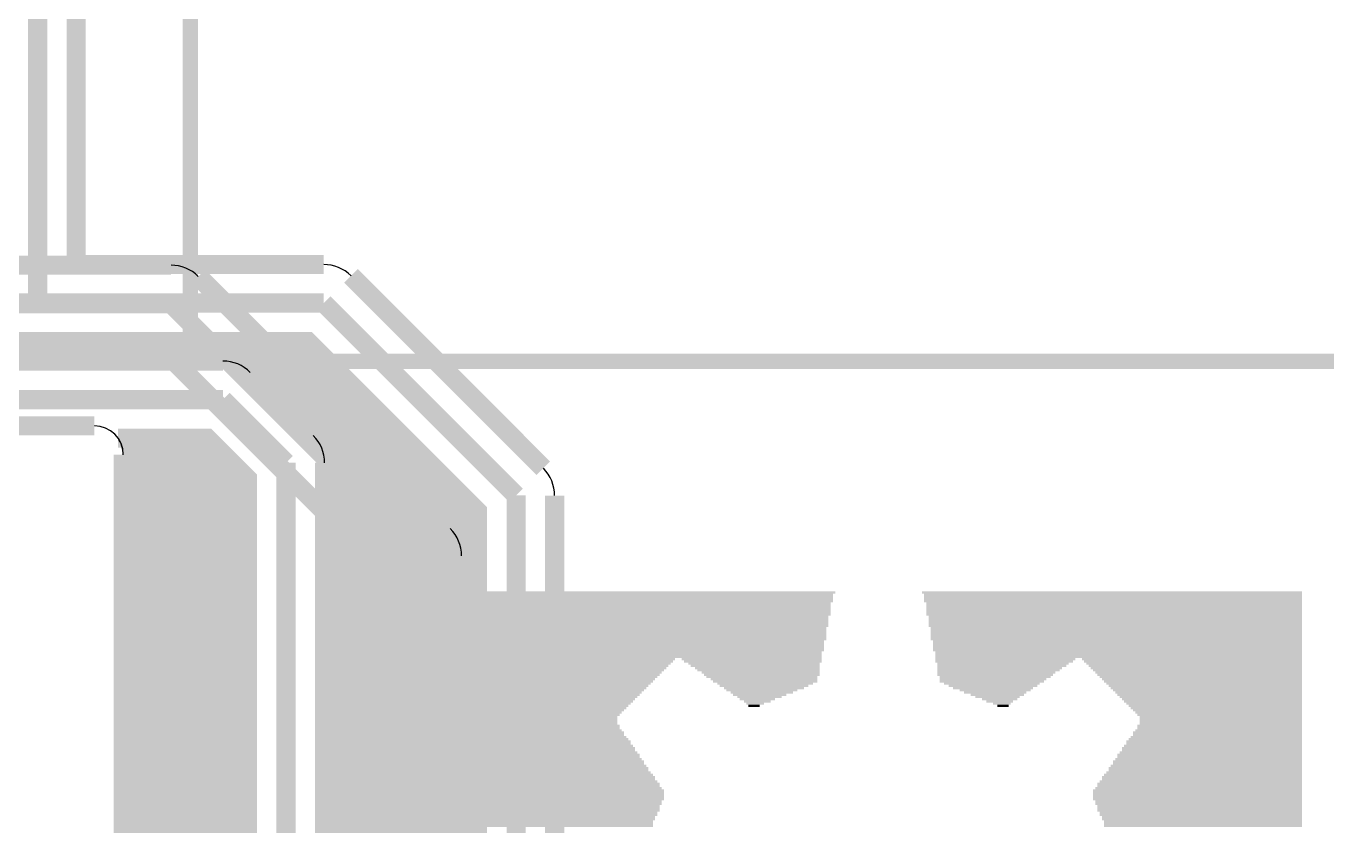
# Model space of a CAD drawing. Extents: x -3564 to 3564, y -2067 to 2176.
# Drawn here: x -486 to 193, y -1592 to -1175 of the extents above; entities that cross this region are included whole.
import ezdxf

# ---------------------------------------------------------------- set-up
doc = ezdxf.new("R2010")
doc.units = 0
for name, color, linetype in [('BOARD_OUTLINE', 2, 'CONTINUOUS'), ('COPPER_BOTTOM', 1, 'CONTINUOUS'), ('COPPER_TOP', 3, 'CONTINUOUS'), ('SILKSCREEN_BOTTOM', 6, 'CONTINUOUS')]:
    doc.layers.add(name, color=color, linetype=linetype)

msp = doc.modelspace()

# ---------------------------------------------------------------- hatches: boundary and pattern name
at = {"layer": 'COPPER_TOP'}
h = msp.add_hatch(color=3, dxfattribs=at)
edge = h.paths.add_edge_path()
edge.add_line((3340.582874, -858.438701), (2949.79383, -858.438701))
edge.add_line((2949.79383, -858.438701), (2906.423646, -815.072559))
edge.add_line((2906.423646, -815.072559), (3548.927441, -815.072559))
edge.add_line((3548.927441, -815.072559), (3548.927441, -1280.636464))
edge.add_arc((3564, -1281.820276), 15.118976, 175.509159, 176.26094)
edge.add_arc((3439.266063, -1273.668701), 109.88103, 270, 356.26094, ccw=False)
edge.add_arc((3439.266063, -1398.668701), 15.118976, 90, 94.492746)
edge.add_line((3438.08175, -1383.596181), (3229.577873, -1383.596181))
edge.add_arc((3226.607598, -1398.668701), 15.362402, 78.851822, 90)
edge.add_arc((3226.607598, -1779.402638), 396.096339, 90, 180)
edge.add_arc((2845.873661, -1779.402638), 15.362402, 180, 191.146659)
edge.add_line((2830.801063, -1782.372513), (2830.801063, -1940.583254))
edge.add_arc((2845.873701, -1941.766063), 15.118976, 175.512972, 180)
edge.add_arc((2720.873701, -1941.766063), 109.881024, 270, 0, ccw=False)
edge.add_arc((2720.873701, -2066.766063), 15.118976, 90, 94.490847)
edge.add_line((2719.689887, -2051.693504), (2089.906311, -2051.693578))
edge.add_line((2089.906311, -2051.693578), (2089.906287, -2051.693578))
edge.add_line((2089.906287, -2051.693578), (2049.999961, -2051.693583))
edge.add_line((2049.999961, -2051.693583), (1249.999923, -2051.693504))
edge.add_arc((1249.999921, -2066.766063), 15.072559, 89.999994, 90.185201)
edge.add_line((1249.951201, -2051.693583), (1145.024398, -2051.693583))
edge.add_line((1145.024398, -2051.693583), (1145.024398, -2051.693583))
edge.add_line((1145.024398, -2051.693583), (429.570315, -2051.693583))
edge.add_arc((429.570315, -2066.766142), 15.072559, 90, 90.000352)
edge.add_line((429.570222, -2051.693583), (200.142508, -2051.693541))
edge.add_line((200.142508, -2051.693541), (200.142508, -2051.693541))
edge.add_line((200.142508, -2051.693541), (0.000003, -2051.693504))
edge.add_arc((0, -2066.766063), 15.072559, 89.999989, 90.000362)
edge.add_line((-0.000095, -2051.693504), (-434.927441, -2051.693504))
edge.add_line((-434.927441, -2051.693504), (-434.927441, -1398.766063))
edge.add_arc((-450, -1398.766063), 15.072559, 0, 35.111756)
edge.add_line((-437.670169, -1390.096732), (-391.254109, -1390.096732))
edge.add_line((-391.254109, -1390.096732), (-370.096732, -1411.255121))
edge.add_line((-370.096732, -1411.255121), (-370.096732, -1837.070866))
edge.add_arc((-350, -1837.070866), 20.096732, 180, 225.095268)
edge.add_line((-364.186888, -1851.305011), (-251.305454, -1964.186838))
edge.add_arc((-237.07126, -1950), 20.096732, 224.904532, 256.553469)
edge.add_arc((-237.071208, -1950.000012), 20.096732, 256.553318, 270.063573)
edge.add_line((-237.048909, -1970.096732), (2637.07126, -1970.096732))
edge.add_arc((2637.07126, -1950), 20.096732, 270, 315.095429)
edge.add_line((2651.305444, -1964.186848), (2724.186878, -1891.305256))
edge.add_arc((2710, -1877.071102), 20.096732, 314.904694, 0)
edge.add_line((2730.096732, -1877.071102), (2730.096732, -1558.3243))
edge.add_line((2730.096732, -1558.3243), (3018.3243, -1270.096732))
edge.add_line((3018.3243, -1270.096732), (3340.582874, -1270.096732))
edge.add_arc((3340.606482, -1250.000014), 20.096732, 269.932692, 284.59993)
edge.add_arc((3340.606535, -1250), 20.096732, 284.599773, 315.095368)
edge.add_line((3354.840705, -1264.186863), (3357.722296, -1261.305271))
edge.add_arc((3343.535433, -1247.071102), 20.096732, 314.904632, 0)
edge.add_line((3363.632165, -1247.071102), (3363.632165, -881.464331))
edge.add_arc((3343.535433, -881.464331), 20.096732, 0, 45.095368)
edge.add_line((3357.722296, -867.230162), (3354.840705, -864.34857))
edge.add_arc((3340.606535, -878.535433), 20.096732, 44.904632, 75.400227)
edge.add_arc((3340.606482, -878.535419), 20.096732, 75.40007, 90.067308)
h = msp.add_hatch(color=3, dxfattribs=at)
edge = h.paths.add_edge_path()
edge.add_arc((-349.99997, -1402.931093), 20.096732, 359.900476, 44.99863)
edge.add_line((-335.789094, -1388.720897), (-368.718632, -1355.789785))
edge.add_arc((-382.929507, -1369.999981), 20.096732, 44.99863, 90.078344)
edge.add_line((-382.956987, -1349.903268), (-670.696822, -1349.903268))
edge.add_arc((-699.22, -1330.05), 34.752323, 325.160547, 343.823815)
edge.add_line((-665.843537, -1339.731717), (-338.689281, -1339.731751))
edge.add_line((-338.689281, -1339.731751), (-250.096732, -1428.3243))
edge.add_line((-250.096732, -1428.3243), (-250.096732, -1887.07126))
edge.add_arc((-230, -1887.07126), 20.096732, 180, 225.095368)
edge.add_line((-244.186863, -1901.305429), (-221.305429, -1924.186863))
edge.add_arc((-207.07126, -1910), 20.096732, 224.904632, 262.043453)
edge.add_line((-209.853091, -1929.903268), (-228.746861, -1929.903268))
edge.add_line((-228.746861, -1929.903268), (-329.903268, -1828.746508))
edge.add_line((-329.903268, -1828.746508), (-329.903268, -1402.966002))
at = {"layer": 'SILKSCREEN_BOTTOM'}
for points in [[(-63.53937, -1471.159685), (-261.850039, -1471.159685), (-261.850039, -1469.994724), (-63.53937, -1469.999961)], [(-64.699094, -1472.319409), (-261.850039, -1472.319409), (-261.850039, -1471.154449), (-64.699094, -1471.159646)], [(-64.699094, -1473.479134), (-261.850039, -1473.479134), (-261.850039, -1472.314173), (-64.699094, -1472.31937)], [(180, -1471.159685), (-18.31063, -1471.159685), (-18.31063, -1469.994724), (180, -1469.999961)], [(180, -1472.319409), (-17.150906, -1472.319409), (-17.150906, -1471.154449), (180, -1471.159646)], [(180, -1473.479134), (-17.150906, -1473.479134), (-17.150906, -1472.314173), (180, -1472.31937)], [(-64.699094, -1474.638819), (-261.850039, -1474.638819), (-261.850039, -1473.473898), (-64.699094, -1473.479094)], [(-64.699094, -1475.798543), (-261.850039, -1475.798543), (-261.850039, -1474.633622), (-64.699094, -1474.63878)], [(-65.85878, -1476.958268), (-261.850039, -1476.958268), (-261.850039, -1475.793346), (-65.85878, -1475.798504)], [(-65.85878, -1478.117953), (-261.850039, -1478.117953), (-261.850039, -1476.953071), (-65.85878, -1476.958228)], [(-65.85878, -1479.277677), (-261.850039, -1479.277677), (-261.850039, -1478.112795), (-65.85878, -1478.117913)], [(-65.85878, -1480.437402), (-261.850039, -1480.437402), (-261.850039, -1479.27252), (-65.85878, -1479.277638)], [(180, -1474.638819), (-17.150906, -1474.638819), (-17.150906, -1473.473898), (180, -1473.479094)], [(180, -1475.798543), (-17.150906, -1475.798543), (-17.150906, -1474.633622), (180, -1474.63878)], [(180, -1476.958268), (-15.99122, -1476.958268), (-15.99122, -1475.793346), (180, -1475.798504)], [(180, -1478.117953), (-15.99122, -1478.117953), (-15.99122, -1476.953071), (180, -1476.958228)], [(180, -1479.277677), (-15.99122, -1479.277677), (-15.99122, -1478.112795), (180, -1478.117913)], [(180, -1480.437402), (-15.99122, -1480.437402), (-15.99122, -1479.27252), (180, -1479.277638)], [(-65.85878, -1481.597087), (-261.850039, -1481.597087), (-261.850039, -1480.432244), (-65.85878, -1480.437362)], [(-65.85878, -1482.756811), (-261.850039, -1482.756811), (-261.850039, -1481.591969), (-65.85878, -1481.597047)], [(-67.018504, -1483.916535), (-261.850039, -1483.916535), (-261.850039, -1482.751693), (-67.018504, -1482.756772)], [(-67.018504, -1485.07622), (-261.850039, -1485.07622), (-261.850039, -1483.911417), (-67.018504, -1483.916496)], [(-67.018504, -1486.235945), (-261.850039, -1486.235945), (-261.850039, -1485.071142), (-67.018504, -1485.076181)], [(-67.018504, -1487.395669), (-261.850039, -1487.395669), (-261.850039, -1486.230866), (-67.018504, -1486.235906)], [(180, -1481.597087), (-15.99122, -1481.597087), (-15.99122, -1480.432244), (180, -1480.437362)], [(180, -1482.756811), (-15.99122, -1482.756811), (-15.99122, -1481.591969), (180, -1481.597047)], [(180, -1483.916535), (-14.831496, -1483.916535), (-14.831496, -1482.751693), (180, -1482.756772)], [(180, -1485.07622), (-14.831496, -1485.07622), (-14.831496, -1483.911417), (180, -1483.916496)], [(180, -1486.235945), (-14.831496, -1486.235945), (-14.831496, -1485.071142), (180, -1485.076181)], [(180, -1487.395669), (-14.831496, -1487.395669), (-14.831496, -1486.230866), (180, -1486.235906)], [(-67.018504, -1488.555354), (-261.850039, -1488.555354), (-261.850039, -1487.390591), (-67.018504, -1487.39563)], [(-68.178228, -1489.715079), (-261.850039, -1489.715079), (-261.850039, -1488.550315), (-68.178228, -1488.555315)], [(-68.178228, -1490.874803), (-261.850039, -1490.874803), (-261.850039, -1489.710039), (-68.178228, -1489.715039)], [(-68.178228, -1492.034488), (-261.850039, -1492.034488), (-261.850039, -1490.869764), (-68.178228, -1490.874764)], [(-68.178228, -1493.194213), (-261.850039, -1493.194213), (-261.850039, -1492.029488), (-68.178228, -1492.034449)], [(180, -1488.555354), (-14.831496, -1488.555354), (-14.831496, -1487.390591), (180, -1487.39563)], [(180, -1489.715079), (-13.671772, -1489.715079), (-13.671772, -1488.550315), (180, -1488.555315)], [(180, -1490.874803), (-13.671772, -1490.874803), (-13.671772, -1489.710039), (180, -1489.715039)], [(180, -1492.034488), (-13.671772, -1492.034488), (-13.671772, -1490.869764), (180, -1490.874764)], [(180, -1493.194213), (-13.671772, -1493.194213), (-13.671772, -1492.029488), (180, -1492.034449)], [(-68.178228, -1494.353937), (-261.850039, -1494.353937), (-261.850039, -1493.189213), (-68.178228, -1493.194173)], [(-68.178228, -1495.513622), (-261.850039, -1495.513622), (-261.850039, -1494.348937), (-68.178228, -1494.353898)], [(-69.337913, -1496.673346), (-261.850039, -1496.673346), (-261.850039, -1495.508661), (-69.337913, -1495.513583)], [(-69.337913, -1497.833071), (-261.850039, -1497.833071), (-261.850039, -1496.668386), (-69.337913, -1496.673307)], [(-69.337913, -1498.992756), (-261.850039, -1498.992756), (-261.850039, -1497.82811), (-69.337913, -1497.833031)], [(-69.337913, -1500.15248), (-261.850039, -1500.15248), (-261.850039, -1498.987835), (-69.337913, -1498.992717)], [(180, -1494.353937), (-13.671772, -1494.353937), (-13.671772, -1493.189213), (180, -1493.194173)], [(180, -1495.513622), (-13.671772, -1495.513622), (-13.671772, -1494.348937), (180, -1494.353898)], [(180, -1496.673346), (-12.512087, -1496.673346), (-12.512087, -1495.508661), (180, -1495.513583)], [(180, -1497.833071), (-12.512087, -1497.833071), (-12.512087, -1496.668386), (180, -1496.673307)], [(180, -1498.992756), (-12.512087, -1498.992756), (-12.512087, -1497.82811), (180, -1497.833031)], [(180, -1500.15248), (-12.512087, -1500.15248), (-12.512087, -1498.987835), (180, -1498.992717)], [(-69.337913, -1501.312205), (-261.850039, -1501.312205), (-261.850039, -1500.147559), (-69.337913, -1500.152441)], [(-70.497638, -1502.47189), (-261.850039, -1502.47189), (-261.850039, -1501.307283), (-70.497638, -1501.312165)], [(-70.497638, -1503.631614), (-261.850039, -1503.631614), (-261.850039, -1502.467008), (-70.497638, -1502.47185)], [(-70.497638, -1504.791339), (-261.850039, -1504.791339), (-261.850039, -1503.626732), (-70.497638, -1503.631575)], [(-147.038583, -1505.951024), (-261.850039, -1505.951024), (-261.850039, -1504.786457), (-147.038583, -1504.791299)], [(-148.198307, -1507.110748), (-261.850039, -1507.110748), (-261.850039, -1505.946181), (-148.198307, -1505.950984)], [(-70.497638, -1505.951024), (-143.559449, -1505.951024), (-143.559449, -1504.786457), (-70.497638, -1504.791299)], [(-70.497638, -1507.110748), (-142.399764, -1507.110748), (-142.399764, -1505.946181), (-70.497638, -1505.950984)], [(180, -1501.312205), (-12.512087, -1501.312205), (-12.512087, -1500.147559), (180, -1500.152441)], [(180, -1502.47189), (-11.352362, -1502.47189), (-11.352362, -1501.307283), (180, -1501.312165)], [(180, -1503.631614), (-11.352362, -1503.631614), (-11.352362, -1502.467008), (180, -1502.47185)], [(180, -1504.791339), (-11.352362, -1504.791339), (-11.352362, -1503.626732), (180, -1503.631575)], [(61.709409, -1505.951024), (-11.352362, -1505.951024), (-11.352362, -1504.786457), (61.709409, -1504.791299)], [(60.549724, -1507.110748), (-11.352362, -1507.110748), (-11.352362, -1505.946181), (60.549724, -1505.950984)], [(180, -1505.951024), (65.188543, -1505.951024), (65.188543, -1504.786457), (180, -1504.791299)], [(180, -1507.110748), (66.348268, -1507.110748), (66.348268, -1505.946181), (180, -1505.950984)], [(-149.358031, -1508.270472), (-261.850039, -1508.270472), (-261.850039, -1507.105906), (-149.358031, -1507.110709)], [(-150.517717, -1509.430157), (-261.850039, -1509.430157), (-261.850039, -1508.26563), (-150.517717, -1508.270433)], [(-151.677441, -1510.589882), (-261.850039, -1510.589882), (-261.850039, -1509.425354), (-151.677441, -1509.430118)], [(-152.837165, -1511.749606), (-261.850039, -1511.749606), (-261.850039, -1510.585079), (-152.837165, -1510.589843)], [(-153.99685, -1512.909291), (-261.850039, -1512.909291), (-261.850039, -1511.744803), (-153.99685, -1511.749567)], [(-155.156575, -1514.069016), (-261.850039, -1514.069016), (-261.850039, -1512.904528), (-155.156575, -1512.909252)], [(-71.657362, -1508.270472), (-140.080315, -1508.270472), (-140.080315, -1507.105906), (-71.657362, -1507.110709)], [(-71.657362, -1509.430157), (-138.92063, -1509.430157), (-138.92063, -1508.26563), (-71.657362, -1508.270433)], [(-71.657362, -1510.589882), (-136.601181, -1510.589882), (-136.601181, -1509.425354), (-71.657362, -1509.430118)], [(-71.657362, -1511.749606), (-135.441496, -1511.749606), (-135.441496, -1510.585079), (-71.657362, -1510.589843)], [(-71.657362, -1512.909291), (-133.122047, -1512.909291), (-133.122047, -1511.744803), (-71.657362, -1511.749567)], [(-71.657362, -1514.069016), (-131.962362, -1514.069016), (-131.962362, -1512.904528), (-71.657362, -1512.909252)], [(58.230276, -1508.270472), (-10.192638, -1508.270472), (-10.192638, -1507.105906), (58.230276, -1507.110709)], [(57.070591, -1509.430157), (-10.192638, -1509.430157), (-10.192638, -1508.26563), (57.070591, -1508.270433)], [(54.751142, -1510.589882), (-10.192638, -1510.589882), (-10.192638, -1509.425354), (54.751142, -1509.430118)], [(53.591457, -1511.749606), (-10.192638, -1511.749606), (-10.192638, -1510.585079), (53.591457, -1510.589843)], [(51.272008, -1512.909291), (-10.192638, -1512.909291), (-10.192638, -1511.744803), (51.272008, -1511.749567)], [(50.112323, -1514.069016), (-10.192638, -1514.069016), (-10.192638, -1512.904528), (50.112323, -1512.909252)], [(180, -1508.270472), (67.507992, -1508.270472), (67.507992, -1507.105906), (180, -1507.110709)], [(180, -1509.430157), (68.667677, -1509.430157), (68.667677, -1508.26563), (180, -1508.270433)], [(180, -1510.589882), (69.827402, -1510.589882), (69.827402, -1509.425354), (180, -1509.430118)], [(180, -1511.749606), (70.987126, -1511.749606), (70.987126, -1510.585079), (180, -1510.589843)], [(180, -1512.909291), (72.146811, -1512.909291), (72.146811, -1511.744803), (180, -1511.749567)], [(180, -1514.069016), (73.306535, -1514.069016), (73.306535, -1512.904528), (180, -1512.909252)], [(-156.316299, -1515.22874), (-261.850039, -1515.22874), (-261.850039, -1514.064252), (-156.316299, -1514.068976)], [(-157.475984, -1516.388425), (-261.850039, -1516.388425), (-261.850039, -1515.223976), (-157.475984, -1515.228701)], [(-158.635709, -1517.54815), (-261.850039, -1517.54815), (-261.850039, -1516.383701), (-158.635709, -1516.388386)], [(-159.795433, -1518.707874), (-261.850039, -1518.707874), (-261.850039, -1517.543425), (-159.795433, -1517.54811)], [(-160.955118, -1519.867559), (-261.850039, -1519.867559), (-261.850039, -1518.70315), (-160.955118, -1518.707835)], [(-162.114843, -1521.027283), (-261.850039, -1521.027283), (-261.850039, -1519.862874), (-162.114843, -1519.86752)], [(-72.817047, -1515.22874), (-130.802638, -1515.22874), (-130.802638, -1514.064252), (-72.817047, -1514.068976)], [(-72.817047, -1516.388425), (-128.483228, -1516.388425), (-128.483228, -1515.223976), (-72.817047, -1515.228701)], [(-72.817047, -1517.54815), (-127.323504, -1517.54815), (-127.323504, -1516.383701), (-72.817047, -1516.388386)], [(-75.136496, -1518.707874), (-125.004094, -1518.707874), (-125.004094, -1517.543425), (-75.136496, -1517.54811)], [(-77.455906, -1519.867559), (-123.84437, -1519.867559), (-123.84437, -1518.70315), (-77.455906, -1518.707835)], [(-79.775315, -1521.027283), (-121.524961, -1521.027283), (-121.524961, -1519.862874), (-79.775315, -1519.86752)], [(48.952598, -1515.22874), (-9.032953, -1515.22874), (-9.032953, -1514.064252), (48.952598, -1514.068976)], [(46.633189, -1516.388425), (-9.032953, -1516.388425), (-9.032953, -1515.223976), (46.633189, -1515.228701)], [(45.473465, -1517.54815), (-9.032953, -1517.54815), (-9.032953, -1516.383701), (45.473465, -1516.388386)], [(43.154055, -1518.707874), (-6.713504, -1518.707874), (-6.713504, -1517.543425), (43.154055, -1517.54811)], [(41.994331, -1519.867559), (-4.394094, -1519.867559), (-4.394094, -1518.70315), (41.994331, -1518.707835)], [(39.674921, -1521.027283), (-2.074685, -1521.027283), (-2.074685, -1519.862874), (39.674921, -1519.86752)], [(180, -1515.22874), (74.46626, -1515.22874), (74.46626, -1514.064252), (180, -1514.068976)], [(180, -1516.388425), (75.625945, -1516.388425), (75.625945, -1515.223976), (180, -1515.228701)], [(180, -1517.54815), (76.785669, -1517.54815), (76.785669, -1516.383701), (180, -1516.388386)], [(180, -1518.707874), (77.945394, -1518.707874), (77.945394, -1517.543425), (180, -1517.54811)], [(180, -1519.867559), (79.105079, -1519.867559), (79.105079, -1518.70315), (180, -1518.707835)], [(180, -1521.027283), (80.264803, -1521.027283), (80.264803, -1519.862874), (180, -1519.86752)], [(-163.274567, -1522.187008), (-261.850039, -1522.187008), (-261.850039, -1521.022598), (-163.274567, -1521.027244)], [(-164.434252, -1523.346693), (-261.850039, -1523.346693), (-261.850039, -1522.182323), (-164.434252, -1522.186969)], [(-165.593976, -1524.506417), (-261.850039, -1524.506417), (-261.850039, -1523.342047), (-165.593976, -1523.346654)], [(-166.753701, -1525.666142), (-261.850039, -1525.666142), (-261.850039, -1524.501772), (-166.753701, -1524.506378)], [(-167.913386, -1526.825827), (-261.850039, -1526.825827), (-261.850039, -1525.661496), (-167.913386, -1525.666102)], [(-169.07311, -1527.985551), (-261.850039, -1527.985551), (-261.850039, -1526.82122), (-169.07311, -1526.825787)], [(-83.254449, -1522.187008), (-120.365236, -1522.187008), (-120.365236, -1521.022598), (-83.254449, -1521.027244)], [(-85.573898, -1523.346693), (-118.045827, -1523.346693), (-118.045827, -1522.182323), (-85.573898, -1522.186969)], [(-89.053031, -1524.506417), (-116.886102, -1524.506417), (-116.886102, -1523.342047), (-89.053031, -1523.346654)], [(-91.372441, -1525.666142), (-114.566693, -1525.666142), (-114.566693, -1524.501772), (-91.372441, -1524.506378)], [(-94.851575, -1526.825827), (-113.406969, -1526.825827), (-113.406969, -1525.661496), (-94.851575, -1525.666102)], [(-97.170984, -1527.985551), (-111.08752, -1527.985551), (-111.08752, -1526.82122), (-97.170984, -1526.825787)], [(38.515197, -1522.187008), (1.404409, -1522.187008), (1.404409, -1521.022598), (38.515197, -1521.027244)], [(36.195787, -1523.346693), (3.723858, -1523.346693), (3.723858, -1522.182323), (36.195787, -1522.186969)], [(35.036063, -1524.506417), (7.202992, -1524.506417), (7.202992, -1523.342047), (35.036063, -1523.346654)], [(32.716654, -1525.666142), (9.522402, -1525.666142), (9.522402, -1524.501772), (32.716654, -1524.506378)], [(31.556929, -1526.825827), (13.001535, -1526.825827), (13.001535, -1525.661496), (31.556929, -1525.666102)], [(29.23748, -1527.985551), (15.320945, -1527.985551), (15.320945, -1526.82122), (29.23748, -1526.825787)], [(180, -1522.187008), (81.424528, -1522.187008), (81.424528, -1521.022598), (180, -1521.027244)], [(180, -1523.346693), (82.584213, -1523.346693), (82.584213, -1522.182323), (180, -1522.186969)], [(180, -1524.506417), (83.743937, -1524.506417), (83.743937, -1523.342047), (180, -1523.346654)], [(180, -1525.666142), (84.903661, -1525.666142), (84.903661, -1524.501772), (180, -1524.506378)], [(180, -1526.825827), (86.063346, -1526.825827), (86.063346, -1525.661496), (180, -1525.666102)], [(180, -1527.985551), (87.223071, -1527.985551), (87.223071, -1526.82122), (180, -1526.825787)], [(-170.232835, -1529.145276), (-261.850039, -1529.145276), (-261.850039, -1527.980945), (-170.232835, -1527.985512)], [(-171.39252, -1530.304961), (-261.850039, -1530.304961), (-261.850039, -1529.140669), (-171.39252, -1529.145236)], [(-172.552244, -1531.464685), (-261.850039, -1531.464685), (-261.850039, -1530.300394), (-172.552244, -1530.304921)], [(-173.711969, -1532.624409), (-261.850039, -1532.624409), (-261.850039, -1531.460118), (-173.711969, -1531.464646)], [(-174.871654, -1533.784094), (-261.850039, -1533.784094), (-261.850039, -1532.619843), (-174.871654, -1532.62437)], [(-176.031378, -1534.943819), (-261.850039, -1534.943819), (-261.850039, -1533.779567), (-176.031378, -1533.784055)], [(-100.650118, -1529.145276), (-109.927835, -1529.145276), (-109.927835, -1527.980945), (-100.650118, -1527.985512)], [(-102.969567, -1530.304961), (-108.76811, -1530.304961), (-108.76811, -1529.140669), (-102.969567, -1529.145236)], [(28.077795, -1529.145276), (18.800079, -1529.145276), (18.800079, -1527.980945), (28.077795, -1527.985512)], [(26.918071, -1530.304961), (21.119528, -1530.304961), (21.119528, -1529.140669), (26.918071, -1529.145236)], [(180, -1529.145276), (88.382795, -1529.145276), (88.382795, -1527.980945), (180, -1527.985512)], [(180, -1530.304961), (89.54248, -1530.304961), (89.54248, -1529.140669), (180, -1529.145236)], [(180, -1531.464685), (90.702205, -1531.464685), (90.702205, -1530.300394), (180, -1530.304921)], [(180, -1532.624409), (91.861929, -1532.624409), (91.861929, -1531.460118), (180, -1531.464646)], [(180, -1533.784094), (93.021614, -1533.784094), (93.021614, -1532.619843), (180, -1532.62437)], [(180, -1534.943819), (94.181339, -1534.943819), (94.181339, -1533.779567), (180, -1533.784055)], [(-177.191102, -1536.103543), (-261.850039, -1536.103543), (-261.850039, -1534.939291), (-177.191102, -1534.94378)], [(-177.191102, -1537.263228), (-261.850039, -1537.263228), (-261.850039, -1536.099016), (-177.191102, -1536.103504)], [(-177.191102, -1538.422953), (-261.850039, -1538.422953), (-261.850039, -1537.25874), (-177.191102, -1537.263189)], [(-177.191102, -1539.582677), (-261.850039, -1539.582677), (-261.850039, -1538.418465), (-177.191102, -1538.422913)], [(-176.031378, -1540.742362), (-261.850039, -1540.742362), (-261.850039, -1539.578189), (-176.031378, -1539.582638)], [(180, -1540.742362), (94.181339, -1540.742362), (94.181339, -1539.578189), (180, -1539.582638)], [(180, -1536.103543), (95.341063, -1536.103543), (95.341063, -1534.939291), (180, -1534.94378)], [(180, -1537.263228), (95.341063, -1537.263228), (95.341063, -1536.099016), (180, -1536.103504)], [(180, -1538.422953), (95.341063, -1538.422953), (95.341063, -1537.25874), (180, -1537.263189)], [(180, -1539.582677), (95.341063, -1539.582677), (95.341063, -1538.418465), (180, -1538.422913)], [(-176.031378, -1541.902087), (-261.850039, -1541.902087), (-261.850039, -1540.737913), (-176.031378, -1540.742323)], [(-174.871654, -1543.061811), (-261.850039, -1543.061811), (-261.850039, -1541.897638), (-174.871654, -1541.902047)], [(-173.711969, -1544.221496), (-261.850039, -1544.221496), (-261.850039, -1543.057362), (-173.711969, -1543.061772)], [(-173.711969, -1545.38122), (-261.850039, -1545.38122), (-261.850039, -1544.217087), (-173.711969, -1544.221457)], [(-172.552244, -1546.540945), (-261.850039, -1546.540945), (-261.850039, -1545.376811), (-172.552244, -1545.381181)], [(-171.39252, -1547.70063), (-261.850039, -1547.70063), (-261.850039, -1546.536535), (-171.39252, -1546.540906)], [(180, -1547.70063), (89.54248, -1547.70063), (89.54248, -1546.536535), (180, -1546.540906)], [(180, -1546.540945), (90.702205, -1546.540945), (90.702205, -1545.376811), (180, -1545.381181)], [(180, -1544.221496), (91.861929, -1544.221496), (91.861929, -1543.057362), (180, -1543.061772)], [(180, -1545.38122), (91.861929, -1545.38122), (91.861929, -1544.217087), (180, -1544.221457)], [(180, -1543.061811), (93.021614, -1543.061811), (93.021614, -1541.897638), (180, -1541.902047)], [(180, -1541.902087), (94.181339, -1541.902087), (94.181339, -1540.737913), (180, -1540.742323)], [(-170.232835, -1548.860354), (-261.850039, -1548.860354), (-261.850039, -1547.69626), (-170.232835, -1547.700591)], [(-170.232835, -1550.020079), (-261.850039, -1550.020079), (-261.850039, -1548.855984), (-170.232835, -1548.860315)], [(-169.07311, -1551.179764), (-261.850039, -1551.179764), (-261.850039, -1550.015709), (-169.07311, -1550.020039)], [(-167.913386, -1552.339488), (-261.850039, -1552.339488), (-261.850039, -1551.175433), (-167.913386, -1551.179724)], [(-167.913386, -1553.499213), (-261.850039, -1553.499213), (-261.850039, -1552.335157), (-167.913386, -1552.339449)], [(-166.753701, -1554.658898), (-261.850039, -1554.658898), (-261.850039, -1553.494882), (-166.753701, -1553.499173)], [(180, -1554.658898), (84.903661, -1554.658898), (84.903661, -1553.494882), (180, -1553.499173)], [(180, -1552.339488), (86.063346, -1552.339488), (86.063346, -1551.175433), (180, -1551.179724)], [(180, -1553.499213), (86.063346, -1553.499213), (86.063346, -1552.335157), (180, -1552.339449)], [(180, -1551.179764), (87.223071, -1551.179764), (87.223071, -1550.015709), (180, -1550.020039)], [(180, -1548.860354), (88.382795, -1548.860354), (88.382795, -1547.69626), (180, -1547.700591)], [(180, -1550.020079), (88.382795, -1550.020079), (88.382795, -1548.855984), (180, -1548.860315)], [(-165.593976, -1555.818622), (-261.850039, -1555.818622), (-261.850039, -1554.654606), (-165.593976, -1554.658858)], [(-165.593976, -1556.978346), (-261.850039, -1556.978346), (-261.850039, -1555.814331), (-165.593976, -1555.818583)], [(-164.434252, -1558.138031), (-261.850039, -1558.138031), (-261.850039, -1556.974055), (-164.434252, -1556.978307)], [(-163.274567, -1559.297756), (-261.850039, -1559.297756), (-261.850039, -1558.13378), (-163.274567, -1558.137992)], [(-163.274567, -1560.45748), (-261.850039, -1560.45748), (-261.850039, -1559.293504), (-163.274567, -1559.297717)], [(-162.114843, -1561.617165), (-261.850039, -1561.617165), (-261.850039, -1560.453228), (-162.114843, -1560.457441)], [(180, -1561.617165), (80.264803, -1561.617165), (80.264803, -1560.453228), (180, -1560.457441)], [(180, -1559.297756), (81.424528, -1559.297756), (81.424528, -1558.13378), (180, -1558.137992)], [(180, -1560.45748), (81.424528, -1560.45748), (81.424528, -1559.293504), (180, -1559.297717)], [(180, -1558.138031), (82.584213, -1558.138031), (82.584213, -1556.974055), (180, -1556.978307)], [(180, -1555.818622), (83.743937, -1555.818622), (83.743937, -1554.654606), (180, -1554.658858)], [(180, -1556.978346), (83.743937, -1556.978346), (83.743937, -1555.814331), (180, -1555.818583)], [(-160.955118, -1562.77689), (-261.850039, -1562.77689), (-261.850039, -1561.612953), (-160.955118, -1561.617126)], [(-160.955118, -1563.936614), (-261.850039, -1563.936614), (-261.850039, -1562.772677), (-160.955118, -1562.77685)], [(-159.795433, -1565.096299), (-261.850039, -1565.096299), (-261.850039, -1563.932402), (-159.795433, -1563.936575)], [(-158.635709, -1566.256024), (-261.850039, -1566.256024), (-261.850039, -1565.092126), (-158.635709, -1565.09626)], [(-157.475984, -1567.415748), (-261.850039, -1567.415748), (-261.850039, -1566.25185), (-157.475984, -1566.255984)], [(-157.475984, -1568.575433), (-261.850039, -1568.575433), (-261.850039, -1567.411575), (-157.475984, -1567.415709)], [(180, -1567.415748), (75.625945, -1567.415748), (75.625945, -1566.25185), (180, -1566.255984)], [(180, -1568.575433), (75.625945, -1568.575433), (75.625945, -1567.411575), (180, -1567.415709)], [(180, -1566.256024), (76.785669, -1566.256024), (76.785669, -1565.092126), (180, -1565.09626)], [(180, -1565.096299), (77.945394, -1565.096299), (77.945394, -1563.932402), (180, -1563.936575)], [(180, -1562.77689), (79.105079, -1562.77689), (79.105079, -1561.612953), (180, -1561.617126)], [(180, -1563.936614), (79.105079, -1563.936614), (79.105079, -1562.772677), (180, -1562.77685)], [(-156.316299, -1569.735157), (-261.850039, -1569.735157), (-261.850039, -1568.571299), (-156.316299, -1568.575394)], [(-155.156575, -1570.894882), (-261.850039, -1570.894882), (-261.850039, -1569.731024), (-155.156575, -1569.735118)], [(-155.156575, -1572.054567), (-261.850039, -1572.054567), (-261.850039, -1570.890748), (-155.156575, -1570.894843)], [(-153.99685, -1573.214291), (-261.850039, -1573.214291), (-261.850039, -1572.050472), (-153.99685, -1572.054528)], [(-152.837165, -1574.374016), (-261.850039, -1574.374016), (-261.850039, -1573.210197), (-152.837165, -1573.214252)], [(-152.837165, -1575.533701), (-261.850039, -1575.533701), (-261.850039, -1574.369921), (-152.837165, -1574.373976)], [(180, -1574.374016), (70.987126, -1574.374016), (70.987126, -1573.210197), (180, -1573.214252)], [(180, -1575.533701), (70.987126, -1575.533701), (70.987126, -1574.369921), (180, -1574.373976)], [(180, -1573.214291), (72.146811, -1573.214291), (72.146811, -1572.050472), (180, -1572.054528)], [(180, -1570.894882), (73.306535, -1570.894882), (73.306535, -1569.731024), (180, -1569.735118)], [(180, -1572.054567), (73.306535, -1572.054567), (73.306535, -1570.890748), (180, -1570.894843)], [(180, -1569.735157), (74.46626, -1569.735157), (74.46626, -1568.571299), (180, -1568.575394)], [(-152.837165, -1576.693425), (-261.850039, -1576.693425), (-261.850039, -1575.529646), (-152.837165, -1575.533661)], [(-152.837165, -1577.85315), (-261.850039, -1577.85315), (-261.850039, -1576.68937), (-152.837165, -1576.693386)], [(-152.837165, -1579.012835), (-261.850039, -1579.012835), (-261.850039, -1577.849094), (-152.837165, -1577.85311)], [(-153.99685, -1580.172559), (-261.850039, -1580.172559), (-261.850039, -1579.008819), (-153.99685, -1579.012795)], [(-153.99685, -1581.332283), (-261.850039, -1581.332283), (-261.850039, -1580.168543), (-153.99685, -1580.17252)], [(-155.156575, -1582.491969), (-261.850039, -1582.491969), (-261.850039, -1581.328268), (-155.156575, -1581.332244)], [(180, -1576.693425), (70.987126, -1576.693425), (70.987126, -1575.529646), (180, -1575.533661)], [(180, -1577.85315), (70.987126, -1577.85315), (70.987126, -1576.68937), (180, -1576.693386)], [(180, -1579.012835), (70.987126, -1579.012835), (70.987126, -1577.849094), (180, -1577.85311)], [(180, -1580.172559), (72.146811, -1580.172559), (72.146811, -1579.008819), (180, -1579.012795)], [(180, -1581.332283), (72.146811, -1581.332283), (72.146811, -1580.168543), (180, -1580.17252)], [(180, -1582.491969), (73.306535, -1582.491969), (73.306535, -1581.328268), (180, -1581.332244)], [(-155.156575, -1583.651693), (-261.850039, -1583.651693), (-261.850039, -1582.487992), (-155.156575, -1582.491929)], [(-155.156575, -1584.811417), (-261.850039, -1584.811417), (-261.850039, -1583.647717), (-155.156575, -1583.651654)], [(-156.316299, -1585.971102), (-261.850039, -1585.971102), (-261.850039, -1584.807441), (-156.316299, -1584.811378)], [(-156.316299, -1587.130827), (-261.850039, -1587.130827), (-261.850039, -1585.967165), (-156.316299, -1585.971063)], [(-157.475984, -1588.290551), (-261.850039, -1588.290551), (-261.850039, -1587.12689), (-157.475984, -1587.130787)], [(180, -1583.651693), (73.306535, -1583.651693), (73.306535, -1582.487992), (180, -1582.491929)], [(180, -1584.811417), (73.306535, -1584.811417), (73.306535, -1583.647717), (180, -1583.651654)], [(180, -1585.971102), (74.46626, -1585.971102), (74.46626, -1584.807441), (180, -1584.811378)], [(180, -1587.130827), (74.46626, -1587.130827), (74.46626, -1585.967165), (180, -1585.971063)], [(180, -1588.290551), (75.625945, -1588.290551), (75.625945, -1587.12689), (180, -1587.130787)], [(-157.475984, -1589.450236), (-261.850039, -1589.450236), (-261.850039, -1588.286614), (-157.475984, -1588.290512)], [(-158.635709, -1590.609961), (-261.850039, -1590.609961), (-261.850039, -1589.446339), (-158.635709, -1589.450197)], [(-158.635709, -1591.769685), (-261.850039, -1591.769685), (-261.850039, -1590.606063), (-158.635709, -1590.609921)], [(-158.635709, -1592.92937), (-261.850039, -1592.92937), (-261.850039, -1591.765787), (-158.635709, -1591.769646)], [(180, -1589.450236), (75.625945, -1589.450236), (75.625945, -1588.286614), (180, -1588.290512)], [(180, -1590.609961), (76.785669, -1590.609961), (76.785669, -1589.446339), (180, -1589.450197)], [(180, -1591.769685), (76.785669, -1591.769685), (76.785669, -1590.606063), (180, -1590.609921)], [(180, -1592.92937), (76.785669, -1592.92937), (76.785669, -1591.765787), (180, -1591.769646)]]:
    msp.add_hatch(color=6, dxfattribs=at).paths.add_polyline_path(points)

# ---------------------------------------------------------------- linework, layer by layer
at = {"layer": 'BOARD_OUTLINE', "color": 2, "const_width": 0.000039}
for points in [[(-1250, -1398.766063), (-450, -1398.766063)], [(-450, -1398.766063), (-450, -2066.766063)]]:
    msp.add_lwpolyline(points, dxfattribs=at)
at = {"layer": 'COPPER_BOTTOM', "color": 1, "const_width": 10}
for points in [[(-605.789443, -1195.789446), (-501.675622, -1299.903268), (-410.006331, -1299.903268)], [(-395.789426, -1305.789463), (-264.324885, -1437.254004)], [(-510, -1320), (-410, -1320)], [(-410, -1320), (-278.535433, -1451.464567)], [(-298.632165, -1837.071102), (-298.632165, -1459.788867), (-418.3243, -1340.096732), (-510, -1340.096732)], [(-1250, -1383.693504), (-450, -1383.693504)], [(-434.927441, -1398.766063), (-434.927441, -2051.693504), (-0.000095, -2051.693504)], [(-278.535433, -1451.464567), (-278.535433, -1837.071102)], [(-258.438701, -1451.486991), (-258.438701, -1819.903268), (2619.903268, -1819.903268), (2619.903268, -1750.177524)]]:
    msp.add_lwpolyline(points, dxfattribs=at)
at = {"layer": 'COPPER_BOTTOM', "color": 1}
for centre, radius, start, end in [((-409.999962, -1319.999999), 20.096732, 45, 90.01816), ((-450, -1398.766063), 15.072559, 0, 90), ((-278.535421, -1451.46454), 20.096732, 359.935992, 45)]:
    msp.add_arc(centre, radius, start, end, dxfattribs=at)
at = {"layer": 'COPPER_TOP', "color": 3, "const_width": 10}
for points in [[(-479.635039, -620), (-479.635039, -1319.270079)], [(-356.572559, -691.5), (-356.572559, -640.096732), (-459.538307, -640.096732), (-459.538307, -1299.538274), (-330.36488, -1299.538287)], [(-316.125407, -1305.453483), (-215.7894, -1405.789489)], [(-330.364961, -1319.635039), (-709.635, -1319.635)], [(-230, -1420), (-330.364961, -1319.635039)], [(-665.843537, -1339.731717), (-338.689281, -1339.731751), (-250.096732, -1428.3243), (-250.096732, -1887.07126)], [(-382.956987, -1349.903268), (-670.696822, -1349.903268)], [(-335.789094, -1388.720897), (-368.718632, -1355.789785)], [(-1267.071102, -1370), (-382.929528, -1370)], [(-382.929528, -1370), (-350, -1402.931102)], [(-437.670169, -1390.096732), (-391.254109, -1390.096732), (-370.096732, -1411.255121), (-370.096732, -1837.070866)], [(-0.000095, -2051.693504), (-434.927441, -2051.693504), (-434.927441, -1398.766063)], [(-350, -1837.070866), (-350, -1402.931102)], [(-209.853091, -1929.903268), (-228.746861, -1929.903268), (-329.903268, -1828.746508), (-329.903268, -1402.966002)], [(-230, -1887.07126), (-230, -1420)], [(-209.903268, -1420.050867), (-209.903268, -1878.746881), (-198.746881, -1889.903268), (2445.675622, -1889.903268), (2503.903268, -1831.675622), (2503.903268, -1814.510553)]]:
    msp.add_lwpolyline(points, dxfattribs=at)
at = {"layer": 'COPPER_TOP', "color": 3}
for centre, radius, start, end in [((-330.364882, -1319.63502), 20.096732, 44.883199, 89.999994), ((-382.929507, -1369.999981), 20.096732, 44.99863, 90.078344), ((-450, -1398.766063), 15.072559, 0, 35.111756), ((-349.99997, -1402.931093), 20.096732, 359.900476, 44.99863), ((-229.999936, -1420.000025), 20.096732, 359.85505, 45)]:
    msp.add_arc(centre, radius, start, end, dxfattribs=at)
at = {"layer": 'SILKSCREEN_BOTTOM', "color": 6, "const_width": 8}
for points in [[(-400, -1350), (-400, 110)], [(2740, -1350), (-400, -1350)]]:
    msp.add_lwpolyline(points, dxfattribs=at)

doc.saveas('drawing.dxf')
